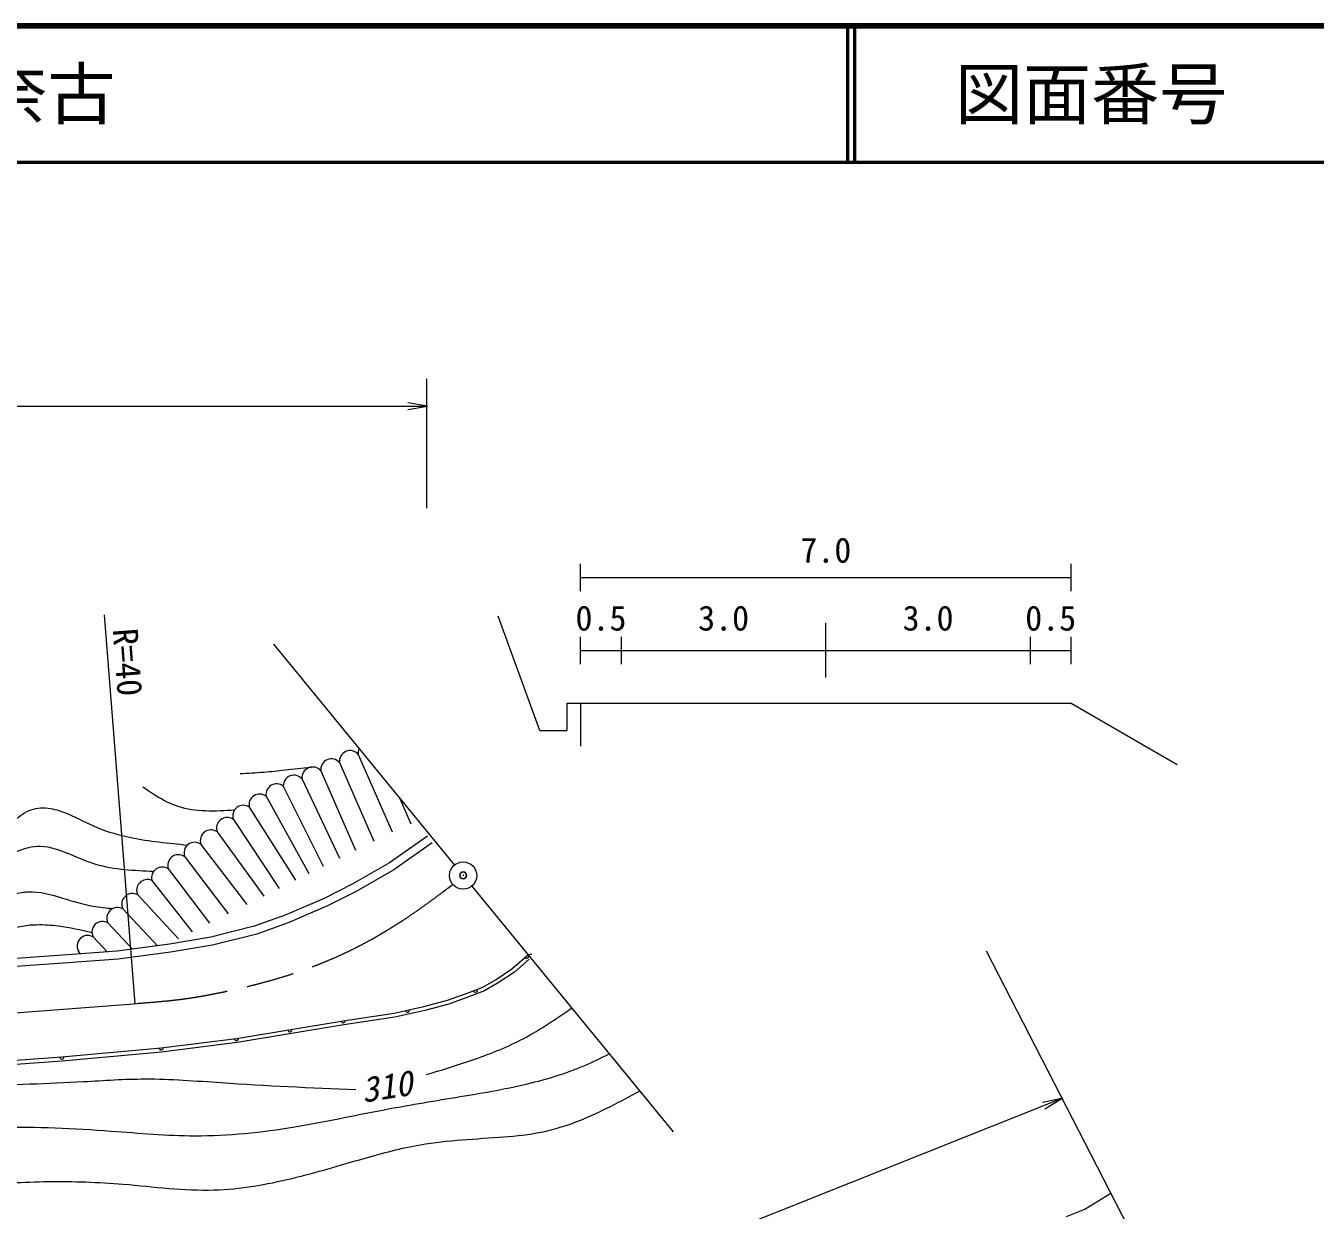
# Model space of a CAD drawing. Units: millimetres, scale not verified. Extents: x 40000 to 680000, y 20000 to 380000.
# Drawn here: x 448451 to 543062, y 293120 to 380000 of the extents above; entities that cross this region are included whole.
import ezdxf
from ezdxf.enums import TextEntityAlignment as Align

# ---------------------------------------------------------------- set-up
doc = ezdxf.new("R2010")
doc.units = ezdxf.units.MM
doc.header["$LTSCALE"] = 1000
doc.header["$PDMODE"] = 32
doc.header["$PDSIZE"] = 500
doc.linetypes.add('CHAIN', pattern=[18.5, 12, -1.5, 3.5, -1.5])
for name, color, linetype, lineweight in [('M-BGD', 7, 'Continuous', 13), ('M-BMK', 2, 'CHAIN', 13), ('M-BMK-SRVR', 3, 'Continuous', 13), ('M-STR-HTXT', 7, 'Continuous', 13), ('M-STR-STR3', 7, 'Continuous', 13), ('M-TTL', 2, 'Continuous', 140), ('M-TTL-LINE', 7, 'Continuous', 50), ('M-TTL-TXT', 7, 'Continuous', 13)]:
    doc.layers.add(name, color=color, linetype=linetype, lineweight=lineweight)
doc.layers.add('M-OTRS', color=6, linetype='Continuous')
doc.styles.add('ＭＳ ゴシック', font='')
doc.styles.get('ＭＳ ゴシック').set_extended_font_data('MS Gothic')

# ---------------------------------------------------------------- blocks, each defined once
blk = doc.blocks.new('open_arrow')
at = {"color": 0, "linetype": 'Continuous', "lineweight": -2}
blk.add_lwpolyline([(7.5, 1.25), (0, 0), (7.5, -1.25)], dxfattribs=at)

msp = doc.modelspace()

# ---------------------------------------------------------------- linework, layer by layer
at = {"layer": 'M-BGD'}
for p, q in [((472846, 326552), (475330, 320871)), ((471472, 325951), (473987, 320199)), ((468723, 324750), (471481, 318946)), ((470098, 325350), (472643, 319527)), ((467343, 324225), (470282, 318346)), ((464849, 322691), (468236, 317323)), ((466084, 323485), (469221, 317816)), ((475892, 323329), (476704, 321471)), ((463680, 321782), (467048, 316730)), ((462499, 320865), (465912, 316161)), ((461305, 319956), (464670, 315540)), ((477922, 320558), (475145, 318594)), ((478268, 320068), (475467, 318086)), ((460112, 319047), (463304, 314858)), ((458919, 318138), (461939, 314175)), ((475145, 318594), (472401, 317035)), ((475467, 318086), (472685, 316507)), ((457703, 317299), (460656, 313534)), ((472401, 317035), (470335, 315985)), ((456666, 316249), (459648, 313030)), ((472685, 316507), (470589, 315442)), ((455577, 315219), (458113, 312516)), ((470335, 315985), (467490, 314766)), ((470589, 315442), (467709, 314207)), ((454483, 314193), (456284, 312273)), ((467490, 314766), (465220, 313953)), ((467709, 314207), (465396, 313379)), ((453389, 313167), (454419, 312069)), ((465220, 313953), (462036, 313140)), ((465396, 313379), (462160, 312553)), ((458988, 312632), (455161, 312124)), ((462036, 313140), (458988, 312632)), ((462160, 312553), (459077, 312039)), ((451503, 311853), (387250, 307395)), ((455161, 312124), (451503, 311853)), ((455222, 311527), (451545, 311255)), ((459077, 312039), (455222, 311527)), ((484119, 310814), (485199, 311752)), ((485395, 311526), (484300, 310575)), ((451545, 311255), (387328, 306799)), ((482961, 310052), (484119, 310814)), ((484300, 310575), (483118, 309796)), ((480908, 309068), (481979, 309491)), ((481979, 309491), (482961, 310052)), ((483118, 309796), (482110, 309220)), ((477657, 308070), (479398, 308527)), ((479398, 308527), (480908, 309068)), ((481014, 308788), (479486, 308240)), ((482110, 309220), (481014, 308788)), ((471743, 307008), (475482, 307584)), ((475482, 307584), (477657, 308070)), ((477728, 307779), (475538, 307289)), ((479486, 308240), (477728, 307779)), ((463907, 305712), (471743, 307008)), ((471790, 306712), (463950, 305415)), ((475538, 307289), (471790, 306712)), ((458384, 305022), (463907, 305712)), ((451099, 304359), (458384, 305022)), ((458416, 304723), (451123, 304060)), ((463950, 305415), (458416, 304723)), ((384374, 299546), (451099, 304359)), ((451123, 304060), (440574, 303282)), ((526150, 293184), (528064, 294358)), ((524817, 292651), (526150, 293184))]:
    msp.add_line(p, q, dxfattribs=at)
for centre, radius, start, end in [((472247, 326051), 781, 39.87158, 187.35117), ((473621, 326652), 781, 156.01038, 187.35117), ((469498, 324850), 781, 39.87158, 187.35117), ((470872, 325450), 781, 39.87158, 187.35117), ((468124, 324249), 781, 39.87158, 181.72884), ((465611, 322863), 781, 52.67833, 192.73377), ((466855, 323615), 781, 51.3436, 189.61128), ((464418, 322039), 781, 56.56611, 199.19656), ((463228, 321146), 781, 54.57872, 201.04374), ((462035, 320237), 781, 53.56415, 201.04374), ((460841, 319328), 781, 53.56415, 201.04374), ((459648, 318418), 781, 53.56415, 201.04374), ((458455, 317509), 781, 53.56415, 195.64581), ((457367, 316593), 781, 64.51494, 206.1918), ((456273, 315573), 781, 59.84349, 206.91828), ((455179, 314547), 781, 59.43869, 206.91828), ((454085, 313520), 781, 59.43869, 206.91828), ((452992, 312494), 781, 59.43869, 226.8526), ((485199, 311752), 150, 220.97174, 40.97174), ((485527, 311375), 500, 85.97174, 130.97174), ((481446, 309264), 150, 207.4378, 27.4378), ((476457, 307786), 150, 198.36167, 18.36167), ((471743, 307008), 150, 189.39399, 8.74616), ((463907, 305712), 150, 187.12502, 9.39399), ((467825, 306360), 150, 189.39399, 9.39399), ((458384, 305022), 150, 185.19443, 7.12502), ((451099, 304359), 150, 184.12607, 5.19443)]:
    msp.add_arc(centre, radius, start, end, dxfattribs=at)
for points, knots in [([(464190, 325150), (464767, 325181), (465345, 325212), (465921, 325260), (466433, 325302), (466944, 325358), (467454, 325413), (468089, 325482), (468724, 325550), (469359, 325618)], [0, 0, 0, 0, 1, 1, 1, 2, 2, 2, 3, 3, 3, 3]), ([(457029, 324187), (457365, 323953), (457702, 323719), (458053, 323504), (458545, 323202), (459065, 322937), (459605, 322758), (460917, 322325), (462345, 322403), (463774, 322481)], [0, 0, 0, 0, 1, 1, 1, 2, 2, 2, 3, 3, 3, 3]), ([(419113, 317307), (420745, 317192), (422377, 317076), (424009, 316956), (425322, 316860), (426636, 316760), (427953, 316715), (429333, 316669), (430717, 316684), (432093, 316781), (433229, 316861), (434359, 316997), (435489, 317153), (437337, 317409), (439182, 317719), (440966, 318249), (442055, 318572), (443120, 318977), (444143, 319476), (444748, 319770), (445337, 320097), (445896, 320462), (446493, 320851), (447055, 321284), (447627, 321732), (448012, 322034), (448402, 322343), (448854, 322499), (449285, 322649), (449772, 322659), (450234, 322587), (450685, 322517), (451112, 322368), (451527, 322193), (452261, 321882), (452960, 321490), (453696, 321185), (454483, 320859), (455312, 320633), (456149, 320462), (457525, 320180), (458921, 320043), (460317, 319907)], [0, 0, 0, 0, 1, 1, 1, 2, 2, 2, 3, 3, 3, 4, 4, 4, 5, 5, 5, 6, 6, 6, 7, 7, 7, 8, 8, 8, 9, 9, 9, 10, 10, 10, 11, 11, 11, 12, 12, 12, 13, 13, 13, 14, 14, 14, 14]), ([(444275, 317482), (444852, 317819), (445429, 318156), (446006, 318490), (446541, 318800), (447076, 319107), (447649, 319366), (448167, 319601), (448716, 319796), (449270, 319826), (449978, 319865), (450693, 319634), (451373, 319366), (452117, 319074), (452819, 318737), (453564, 318512), (454256, 318303), (454984, 318190), (455711, 318117), (456420, 318047), (457127, 318016), (457835, 317984)], [0, 0, 0, 0, 1, 1, 1, 2, 2, 2, 3, 3, 3, 4, 4, 4, 5, 5, 5, 6, 6, 6, 7, 7, 7, 7]), ([(420251, 313196), (421073, 313261), (421895, 313326), (422716, 313319), (423710, 313311), (424702, 313199), (425696, 313122), (426659, 313048), (427623, 313008), (428588, 312991), (430209, 312962), (431830, 312997), (433452, 313100), (435865, 313254), (438277, 313560), (440616, 314152), (441979, 314497), (443317, 314940), (444647, 315401), (445630, 315741), (446608, 316092), (447627, 316321), (447960, 316396), (448297, 316458), (448635, 316474), (449482, 316515), (450327, 316267), (451154, 316014), (451901, 315786), (452633, 315555), (453389, 315423), (453867, 315339), (454355, 315295), (454843, 315252)], [0, 0, 0, 0, 1, 1, 1, 2, 2, 2, 3, 3, 3, 4, 4, 4, 5, 5, 5, 6, 6, 6, 7, 7, 7, 8, 8, 8, 9, 9, 9, 10, 10, 10, 11, 11, 11, 11]), ([(438783, 311755), (439607, 311825), (440431, 311896), (441251, 312005), (442175, 312128), (443095, 312301), (443990, 312553), (444763, 312770), (445517, 313046), (446268, 313341), (446845, 313568), (447420, 313805), (448021, 313933), (448422, 314018), (448836, 314055), (449248, 314064), (449784, 314077), (450318, 314043), (450847, 313977), (451675, 313873), (452490, 313687), (453304, 313502)], [0, 0, 0, 0, 1, 1, 1, 2, 2, 2, 3, 3, 3, 4, 4, 4, 5, 5, 5, 6, 6, 6, 7, 7, 7, 7]), ([(477830, 303063), (479021, 303425), (480213, 303787), (481392, 304199), (482625, 304630), (483843, 305115), (484993, 305725), (486215, 306373), (487359, 307161), (488503, 307949)], [0, 0, 0, 0, 1, 1, 1, 2, 2, 2, 3, 3, 3, 3]), ([(413756, 301367), (413953, 301149), (414150, 300930), (414373, 300739), (414744, 300420), (415185, 300177), (415646, 300006), (416420, 299719), (417251, 299636), (418076, 299582), (419314, 299501), (420539, 299485), (421779, 299543), (423082, 299604), (424402, 299746), (425675, 299543), (426457, 299419), (427222, 299163), (427989, 298926), (428792, 298678), (429596, 298448), (430419, 298309), (431408, 298141), (432423, 298103), (433428, 298155), (435308, 298251), (437153, 298661), (439021, 298849), (440173, 298965), (441333, 298996), (442492, 299042), (443831, 299095), (445167, 299168), (446504, 299196), (449242, 299254), (451983, 299127), (454720, 298926), (456765, 298776), (458807, 298584), (460853, 298579), (463304, 298572), (465759, 298833), (468182, 299235), (470342, 299593), (472476, 300063), (474624, 300469), (476405, 300806), (478196, 301099), (479985, 301395), (481754, 301687), (483522, 301983), (485270, 302398), (486677, 302732), (488070, 303143), (489397, 303709), (490028, 303978), (490644, 304283), (491260, 304587)], [0, 0, 0, 0, 1, 1, 1, 2, 2, 2, 3, 3, 3, 4, 4, 4, 5, 5, 5, 6, 6, 6, 7, 7, 7, 8, 8, 8, 9, 9, 9, 10, 10, 10, 11, 11, 11, 12, 12, 12, 13, 13, 13, 14, 14, 14, 15, 15, 15, 16, 16, 16, 17, 17, 17, 18, 18, 18, 19, 19, 19, 19]), ([(441111, 303181), (441050, 303232), (440989, 303284), (440954, 303310), (440761, 303455), (441341, 302837), (441776, 302555), (442154, 302309), (442423, 302316), (442716, 302320), (443319, 302327), (444021, 302321), (444712, 302320), (447477, 302316), (450057, 302403), (452698, 302555), (454187, 302640), (455696, 302746), (457200, 302750), (459070, 302756), (460933, 302603), (462798, 302476), (466083, 302253), (469373, 302110), (472662, 301967)], [0, 0, 0, 0, 1, 1, 1, 2, 2, 2, 3, 3, 3, 4, 4, 4, 5, 5, 5, 6, 6, 6, 7, 7, 7, 8, 8, 8, 8]), ([(390609, 299683), (390907, 299448), (391206, 299213), (391538, 299042), (391953, 298827), (392421, 298713), (392888, 298617), (393762, 298438), (394633, 298323), (395511, 298232), (396524, 298126), (397545, 298052), (398558, 297923), (400166, 297719), (401754, 297376), (403341, 297036), (404941, 296694), (406541, 296354), (408124, 295956), (409112, 295707), (410093, 295436), (411094, 295223), (412275, 294972), (413483, 294804), (414681, 294837), (416203, 294879), (417709, 295247), (419233, 295377), (419938, 295438), (420648, 295448), (421354, 295416), (422416, 295368), (423472, 295226), (424517, 295030), (425721, 294805), (426909, 294510), (428105, 294259), (429202, 294028), (430306, 293834), (431422, 293680), (432345, 293553), (433277, 293454), (434199, 293487), (435847, 293546), (437464, 294025), (439098, 294336), (440935, 294686), (442793, 294824), (444653, 294953), (446477, 295080), (448303, 295198), (450130, 295223), (451956, 295248), (453782, 295181), (455607, 295030), (457834, 294846), (460058, 294538), (462280, 294606), (464198, 294664), (466115, 295002), (467989, 295455), (469770, 295884), (471514, 296417), (473274, 296920), (474636, 297310), (476009, 297683), (477401, 297923), (479420, 298271), (481482, 298340), (483534, 298502), (484454, 298574), (485372, 298666), (486273, 298849), (487261, 299050), (488228, 299360), (489166, 299736), (490659, 300335), (492076, 301099), (493493, 301863)], [0, 0, 0, 0, 1, 1, 1, 2, 2, 2, 3, 3, 3, 4, 4, 4, 5, 5, 5, 6, 6, 6, 7, 7, 7, 8, 8, 8, 9, 9, 9, 10, 10, 10, 11, 11, 11, 12, 12, 12, 13, 13, 13, 14, 14, 14, 15, 15, 15, 16, 16, 16, 17, 17, 17, 18, 18, 18, 19, 19, 19, 20, 20, 20, 21, 21, 21, 22, 22, 22, 23, 23, 23, 24, 24, 24, 25, 25, 25, 26, 26, 26, 26])]:
    msp.add_open_spline(points, degree=3, knots=knots, dxfattribs=at)
at = {"layer": 'M-BMK'}
msp.add_line((456345, 308245), (384020, 302588), dxfattribs=at)
msp.add_open_spline([(479786, 317004), (478811, 316272), (477835, 315540), (476831, 314850), (475820, 314156), (474780, 313504), (473706, 312912), (472131, 312045), (470482, 311309), (468788, 310708), (466917, 310044), (464990, 309547), (463048, 309134), (462172, 308947), (461292, 308778), (460407, 308649), (459062, 308453), (457703, 308349), (456345, 308245)], degree=3, knots=[0, 0, 0, 0, 1, 1, 1, 2, 2, 2, 3, 3, 3, 4, 4, 4, 5, 5, 5, 6, 6, 6, 6], dxfattribs=at)
at = {"layer": 'M-BMK-SRVR'}
for p, q in [((466623, 334634), (479903, 318437)), ((481171, 316891), (495943, 298875)), ((518917, 312138), (531846, 287007))]:
    msp.add_line(p, q, dxfattribs=at)
msp.add_circle((480537, 317664), 1000, dxfattribs=at)
at = {"layer": 'M-OTRS'}
msp.add_point((480544, 317680), dxfattribs=at)
at = {"layer": 'M-STR-HTXT'}
for p, q in [((489159, 338526), (489159, 340526)), ((525159, 338526), (525159, 340526)), ((489159, 339526), (525159, 339526)), ((454210, 336784), (456441, 308253)), ((486159, 328306), (483102, 336705)), ((507159, 332185), (507159, 336185)), ((489159, 333185), (489159, 335185)), ((492159, 333185), (492159, 335185)), ((522159, 333185), (522159, 335185)), ((525159, 333185), (525159, 335185)), ((489159, 334185), (492159, 334185)), ((492159, 334185), (507159, 334185)), ((507159, 334185), (522159, 334185)), ((522159, 334185), (525159, 334185)), ((488159, 330306), (488159, 328306)), ((488159, 330306), (525159, 330306)), ((489159, 330306), (489159, 327167)), ((525159, 330306), (532941, 325813)), ((486159, 328306), (488159, 328306))]:
    msp.add_line(p, q, dxfattribs=at)
at = {"layer": 'M-STR-STR3'}
for p, q in [((477868, 344615), (477868, 354092)), ((387137, 352092), (477922, 352092))]:
    msp.add_line(p, q, dxfattribs=at)
at = {"layer": 'M-TTL'}
msp.add_line((680000, 380000), (40000, 380000), dxfattribs=at)
at = {"layer": 'M-TTL-LINE'}
for p, q in [((508747, 380000), (508747, 370000)), ((509247, 380000), (509247, 370000)), ((40000, 370000), (680000, 370000))]:
    msp.add_line(p, q, dxfattribs=at)
at = {"layer": 'M-TTL-TXT'}
msp.add_line((524482, 301320), (453981, 273232), dxfattribs=at)

# ---------------------------------------------------------------- block references
at = {"layer": 'M-STR-STR3', "xscale": 193, "yscale": 193, "rotation": 180}
msp.add_blockref('open_arrow', (477922, 352092), dxfattribs=at)
at = {"layer": 'M-TTL-TXT', "xscale": 193, "yscale": 193, "rotation": 201.7}
msp.add_blockref('open_arrow', (524482, 301320), dxfattribs=at)

# ---------------------------------------------------------------- texts
at = {"layer": 'M-BGD', "style": 'ＭＳ ゴシック', "oblique": 15}
msp.add_text('310', height=1833, rotation=9.039, dxfattribs=at).set_placement((473070, 301906), align=Align.MIDDLE_LEFT)
at = {"layer": 'M-STR-HTXT', "style": 'ＭＳ ゴシック'}
for s, p in [('7.0', (505284, 341539)), ('0.5', (488784, 336555)), ('3.0', (497784, 336555)), ('3.0', (512784, 336555)), ('0.5', (521784, 336555))]:
    msp.add_text(s, height=1833, dxfattribs=at).set_placement(p, align=Align.MIDDLE_LEFT)
msp.add_text('R=40', height=1833, rotation=274.327, dxfattribs=at).set_placement((455741, 335805), align=Align.MIDDLE_LEFT)
at = {"layer": 'M-TTL-TXT', "style": 'ＭＳ ゴシック'}
msp.add_text('阿武郡阿武町大字奈古', height=3666, dxfattribs=at).set_placement((405024, 375000), align=Align.MIDDLE_LEFT)
msp.add_text('図面番号', height=3666, dxfattribs=at).set_placement((526622, 375000), align=Align.MIDDLE_CENTER)

doc.saveas('drawing.dxf')
